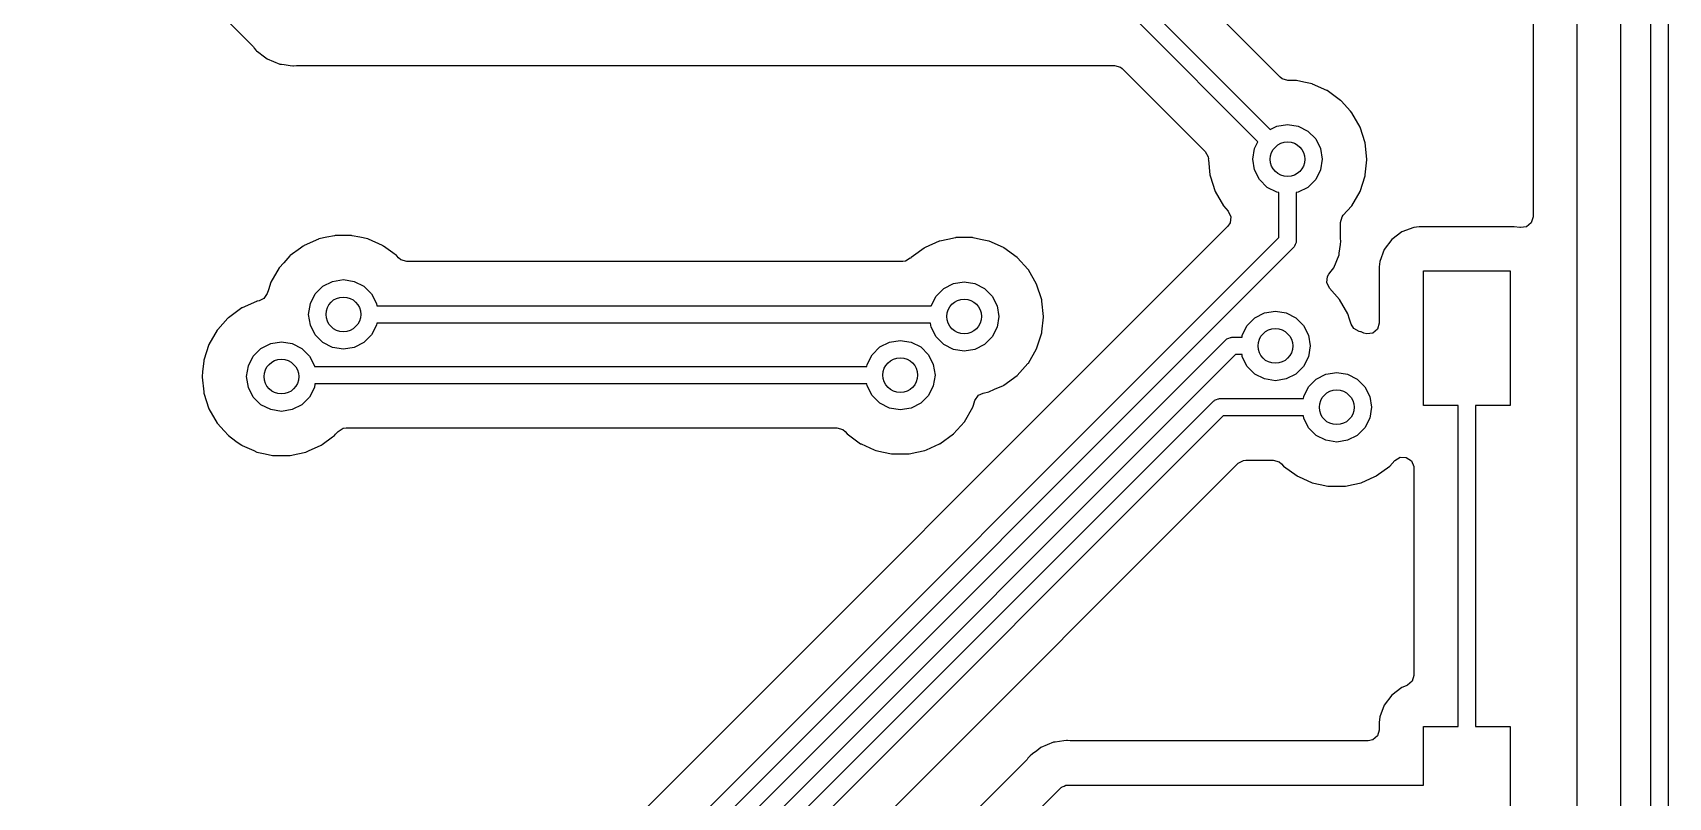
# Model space of a CAD drawing. Extents: x 1.41 to 5.4, y -5.53 to -2.36.
# Drawn here: x 4.27 to 5.012, y -3.27 to -2.923 of the extents above; entities that cross this region are included whole.
import ezdxf

# ---------------------------------------------------------------- set-up
doc = ezdxf.new("R2010")
doc.units = 0
doc.header["$MEASUREMENT"] = 0
doc.layers.add('BLACK', color=7, linetype='CONTINUOUS')

msp = doc.modelspace()

# ---------------------------------------------------------------- linework, layer by layer
at = {"layer": 'BLACK', "linetype": 'CONTINUOUS'}
for p, q in [((4.97047, -3.59533), (4.97047, -2.58661)), ((4.99016, -2.58661), (4.99016, -3.59941)), ((4.95045, -2.60946), (4.95045, -3.00694)), ((5.00394, -3.62649), (5.00394, -2.6063)), ((5.01181, -2.60793), (5.01181, -3.62812)), ((4.33188, -2.8919), (4.36987, -2.92989)), ((4.83576, -2.94361), (4.79339, -2.90124)), ((4.77535, -2.91151), (4.83122, -2.96738)), ((4.82565, -2.97295), (4.77093, -2.91823)), ((4.36987, -2.92989), (4.3703, -2.93038)), ((4.3703, -2.93038), (4.37107, -2.93138)), ((4.37107, -2.93138), (4.37132, -2.93158)), ((4.37132, -2.93158), (4.37232, -2.93234)), ((4.37232, -2.93234), (4.37232, -2.93234)), ((4.37232, -2.93234), (4.37427, -2.93384)), ((4.37427, -2.93384), (4.37607, -2.93522)), ((4.37607, -2.93522), (4.3819, -2.93763)), ((4.3819, -2.93763), (4.38222, -2.93768)), ((4.38222, -2.93768), (4.38222, -2.93768)), ((4.38222, -2.93768), (4.38266, -2.93773)), ((4.38266, -2.93773), (4.38389, -2.9379)), ((4.38389, -2.9379), (4.38658, -2.93825)), ((4.38658, -2.93825), (4.38658, -2.93825)), ((4.38658, -2.93825), (4.38658, -2.93825)), ((4.38658, -2.93825), (4.38783, -2.93842)), ((4.38783, -2.93842), (4.38815, -2.93846)), ((4.38815, -2.93846), (4.3894, -2.93829)), ((4.3894, -2.93829), (4.39005, -2.93825)), ((4.39005, -2.93825), (4.76058, -2.93825)), ((4.76058, -2.93825), (4.76327, -2.93904)), ((4.76327, -2.93904), (4.76409, -2.9397)), ((4.76409, -2.9397), (4.80171, -2.97732)), ((4.83658, -2.94427), (4.83576, -2.94361)), ((4.83926, -2.94506), (4.83658, -2.94427)), ((4.84286, -2.94506), (4.83926, -2.94506)), ((4.84311, -2.94511), (4.84286, -2.94506)), ((4.84653, -2.94584), (4.84311, -2.94511)), ((4.84311, -2.94511), (4.84311, -2.94511)), ((4.85021, -2.94662), (4.84653, -2.94584)), ((4.85045, -2.94673), (4.85021, -2.94662)), ((4.85684, -2.94958), (4.85045, -2.94673)), ((4.85045, -2.94673), (4.85045, -2.94673)), ((4.85708, -2.94968), (4.85684, -2.94958)), ((4.85684, -2.94958), (4.85684, -2.94958)), ((4.86316, -2.9541), (4.85708, -2.94968)), ((4.86334, -2.95429), (4.86316, -2.9541)), ((4.86758, -2.95901), (4.86334, -2.95429)), ((4.86334, -2.95429), (4.86334, -2.95429)), ((4.86819, -2.95969), (4.86758, -2.95901)), ((4.87195, -2.9662), (4.86819, -2.95969)), ((4.83122, -2.96738), (4.83423, -2.96585)), ((4.83423, -2.96585), (4.8391, -2.96508)), ((4.8391, -2.96508), (4.84396, -2.96585)), ((4.84396, -2.96585), (4.84835, -2.96809)), ((4.84835, -2.96809), (4.85184, -2.97157)), ((4.87427, -2.97335), (4.87195, -2.9662)), ((4.82412, -2.97596), (4.82565, -2.97295)), ((4.85184, -2.97157), (4.85407, -2.97596)), ((4.87506, -2.98083), (4.87427, -2.97335)), ((4.80171, -2.97732), (4.80305, -2.97977)), ((4.80305, -2.97977), (4.80314, -2.9807)), ((4.80314, -2.9807), (4.80313, -2.98083)), ((4.80313, -2.98083), (4.80316, -2.98109)), ((4.80316, -2.98109), (4.80388, -2.98796)), ((4.82335, -2.98083), (4.82412, -2.97596)), ((4.82412, -2.98569), (4.82335, -2.98083)), ((4.85407, -2.97596), (4.85484, -2.98083)), ((4.85484, -2.98083), (4.85407, -2.98569)), ((4.87431, -2.98796), (4.87503, -2.98109)), ((4.87503, -2.98109), (4.87506, -2.98083)), ((4.80388, -2.98796), (4.80392, -2.98831)), ((4.80392, -2.98831), (4.80624, -2.99546)), ((4.82636, -2.99008), (4.82412, -2.98569)), ((4.82984, -2.99357), (4.82636, -2.99008)), ((4.85184, -2.99008), (4.84835, -2.99357)), ((4.85407, -2.98569), (4.85184, -2.99008)), ((4.87195, -2.99546), (4.87427, -2.98831)), ((4.87427, -2.98831), (4.87431, -2.98796)), ((4.80624, -2.99546), (4.81, -3.00197)), ((4.83423, -2.99581), (4.82984, -2.99357)), ((4.83516, -2.99595), (4.83423, -2.99581)), ((4.83516, -3.01636), (4.83516, -2.99595)), ((4.84396, -2.99581), (4.84303, -2.99595)), ((4.84303, -2.99595), (4.84303, -3.01799)), ((4.84835, -2.99357), (4.84396, -2.99581)), ((4.86819, -3.00197), (4.87195, -2.99546)), ((4.81, -3.00197), (4.81217, -3.00438)), ((4.81217, -3.00438), (4.81338, -3.0069)), ((4.86433, -3.00626), (4.86802, -3.00216)), ((4.86802, -3.00216), (4.86819, -3.00197)), ((4.86802, -3.00216), (4.86802, -3.00216)), ((4.812, -3.01121), (4.11026, -3.71295)), ((4.81304, -3.00968), (4.812, -3.01121)), ((4.81338, -3.0069), (4.81304, -3.00968)), ((4.86305, -3.00958), (4.86384, -3.0069)), ((4.86305, -3.0161), (4.86305, -3.00958)), ((4.86384, -3.0069), (4.86433, -3.00626)), ((4.89634, -3.01174), (4.89097, -3.01376)), ((4.89879, -3.01148), (4.89634, -3.01174)), ((4.94195, -3.01148), (4.89879, -3.01148)), ((4.94439, -3.01174), (4.94195, -3.01148)), ((4.9446, -3.01182), (4.94439, -3.01174)), ((4.94479, -3.01185), (4.9446, -3.01182)), ((4.94755, -3.01146), (4.94479, -3.01185)), ((4.94967, -3.00963), (4.94755, -3.01146)), ((4.95045, -3.00694), (4.94967, -3.00963)), ((4.1171, -3.73442), (4.83516, -3.01636)), ((4.39273, -3.02005), (4.39252, -3.02021)), ((4.39297, -3.01995), (4.39273, -3.02005)), ((4.39936, -3.0171), (4.39297, -3.01995)), ((4.39297, -3.01995), (4.39297, -3.01995)), ((4.3996, -3.017), (4.39936, -3.0171)), ((4.39936, -3.0171), (4.39936, -3.0171)), ((4.40327, -3.01621), (4.3996, -3.017)), ((4.4067, -3.01549), (4.40327, -3.01621)), ((4.40695, -3.01543), (4.4067, -3.01549)), ((4.4067, -3.01549), (4.4067, -3.01549)), ((4.41447, -3.01543), (4.40695, -3.01543)), ((4.41472, -3.01549), (4.41447, -3.01543)), ((4.41815, -3.01621), (4.41472, -3.01549)), ((4.41472, -3.01549), (4.41472, -3.01549)), ((4.42182, -3.017), (4.41815, -3.01621)), ((4.42206, -3.0171), (4.42182, -3.017)), ((4.42846, -3.01995), (4.42206, -3.0171)), ((4.42206, -3.0171), (4.42206, -3.0171)), ((4.42869, -3.02005), (4.42846, -3.01995)), ((4.42846, -3.01995), (4.42846, -3.01995)), ((4.4289, -3.02021), (4.42869, -3.02005)), ((4.68104, -3.01805), (4.67465, -3.0209)), ((4.68128, -3.01795), (4.68104, -3.01805)), ((4.68104, -3.01805), (4.68104, -3.01805)), ((4.68496, -3.01716), (4.68128, -3.01795)), ((4.68838, -3.01644), (4.68496, -3.01716)), ((4.68863, -3.01638), (4.68838, -3.01644)), ((4.68838, -3.01644), (4.68838, -3.01644)), ((4.69615, -3.01638), (4.68863, -3.01638)), ((4.69641, -3.01644), (4.69615, -3.01638)), ((4.69983, -3.01716), (4.69641, -3.01644)), ((4.69641, -3.01644), (4.69641, -3.01644)), ((4.70351, -3.01795), (4.69983, -3.01716)), ((4.70374, -3.01805), (4.70351, -3.01795)), ((4.71014, -3.0209), (4.70374, -3.01805)), ((4.70374, -3.01805), (4.70374, -3.01805)), ((4.84257, -3.01943), (4.84228, -3.0203)), ((4.84298, -3.01861), (4.84257, -3.01943)), ((4.84303, -3.01799), (4.84293, -3.01829)), ((4.84293, -3.01829), (4.84298, -3.01861)), ((4.86254, -3.02348), (4.86305, -3.01956)), ((4.8631, -3.01674), (4.86305, -3.0161)), ((4.86305, -3.01956), (4.86326, -3.01799)), ((4.86305, -3.01956), (4.86305, -3.01956)), ((4.86326, -3.01799), (4.8631, -3.01674)), ((4.88638, -3.01719), (4.88294, -3.02178)), ((4.89097, -3.01376), (4.88638, -3.01719)), ((4.84188, -3.02077), (4.12151, -3.74114)), ((4.38647, -3.02467), (4.38368, -3.02776)), ((4.38665, -3.02447), (4.38647, -3.02467)), ((4.38647, -3.02467), (4.38647, -3.02467)), ((4.39121, -3.02116), (4.38665, -3.02447)), ((4.39252, -3.02021), (4.39121, -3.02116)), ((4.39252, -3.02021), (4.39252, -3.02021)), ((4.43315, -3.02329), (4.4289, -3.02021)), ((4.4289, -3.02021), (4.4289, -3.02021)), ((4.43478, -3.02447), (4.43315, -3.02329)), ((4.43495, -3.02467), (4.43478, -3.02447)), ((4.43579, -3.0256), (4.43495, -3.02467)), ((4.43495, -3.02467), (4.43495, -3.02467)), ((4.4368, -3.02646), (4.43579, -3.0256)), ((4.43948, -3.02724), (4.4368, -3.02646)), ((4.66448, -3.02724), (4.43948, -3.02724)), ((4.66579, -3.02707), (4.66448, -3.02724)), ((4.66793, -3.02575), (4.66579, -3.02707)), ((4.66796, -3.02579), (4.66793, -3.02575)), ((4.66815, -3.02562), (4.66796, -3.02579)), ((4.66833, -3.02542), (4.66815, -3.02562)), ((4.66937, -3.02467), (4.66833, -3.02542)), ((4.6742, -3.02116), (4.66937, -3.02467)), ((4.67441, -3.021), (4.6742, -3.02116)), ((4.6742, -3.02116), (4.6742, -3.02116)), ((4.67465, -3.0209), (4.67441, -3.021)), ((4.67465, -3.0209), (4.67465, -3.0209)), ((4.71038, -3.021), (4.71014, -3.0209)), ((4.71014, -3.0209), (4.71014, -3.0209)), ((4.71646, -3.02542), (4.71038, -3.021)), ((4.71663, -3.02562), (4.71646, -3.02542)), ((4.72122, -3.03071), (4.71663, -3.02562)), ((4.71663, -3.02562), (4.71663, -3.02562)), ((4.84202, -3.02049), (4.84188, -3.02077)), ((4.84228, -3.0203), (4.84202, -3.02049)), ((4.86002, -3.03007), (4.86244, -3.02424)), ((4.86244, -3.02424), (4.86254, -3.02348)), ((4.88093, -3.02715), (4.88066, -3.0296)), ((4.88294, -3.02178), (4.88093, -3.02715)), ((4.38161, -3.03006), (4.37786, -3.03657)), ((4.38368, -3.02776), (4.38161, -3.03006)), ((4.72149, -3.03101), (4.72122, -3.03071)), ((4.72525, -3.03752), (4.72149, -3.03101)), ((4.85684, -3.03678), (4.85719, -3.03401)), ((4.85719, -3.03401), (4.8578, -3.03296)), ((4.8578, -3.03296), (4.85884, -3.03162)), ((4.85884, -3.03162), (4.86002, -3.03007)), ((4.88066, -3.0296), (4.88066, -3.05516)), ((4.90068, -3.09252), (4.90068, -3.0315)), ((4.90068, -3.0315), (4.94005, -3.0315)), ((4.94005, -3.0315), (4.94005, -3.09252)), ((4.37619, -3.0417), (4.37461, -3.04401)), ((4.37671, -3.04009), (4.37619, -3.0417)), ((4.37786, -3.03657), (4.37671, -3.04009)), ((4.39573, -3.04633), (4.39797, -3.04194)), ((4.39797, -3.04194), (4.40145, -3.03846)), ((4.40145, -3.03846), (4.40584, -3.03622)), ((4.40584, -3.03622), (4.41071, -3.03545)), ((4.41071, -3.03545), (4.41558, -3.03622)), ((4.41558, -3.03622), (4.41997, -3.03846)), ((4.41997, -3.03846), (4.42345, -3.04194)), ((4.42345, -3.04194), (4.42569, -3.04633)), ((4.67965, -3.04289), (4.68314, -3.03941)), ((4.68314, -3.03941), (4.68753, -3.03717)), ((4.68753, -3.03717), (4.69239, -3.0364)), ((4.69239, -3.0364), (4.69726, -3.03717)), ((4.69726, -3.03717), (4.70165, -3.03941)), ((4.70165, -3.03941), (4.70513, -3.04289)), ((4.72757, -3.04467), (4.72525, -3.03752)), ((4.85805, -3.0393), (4.85684, -3.03678)), ((4.86264, -3.04439), (4.85805, -3.0393)), ((4.36461, -3.0483), (4.35853, -3.05272)), ((4.36485, -3.04819), (4.36461, -3.0483)), ((4.37124, -3.04534), (4.36485, -3.04819)), ((4.36485, -3.04819), (4.36485, -3.04819)), ((4.37148, -3.04524), (4.37124, -3.04534)), ((4.37124, -3.04534), (4.37124, -3.04534)), ((4.37173, -3.04518), (4.37148, -3.04524)), ((4.3725, -3.04502), (4.37173, -3.04518)), ((4.37173, -3.04518), (4.37173, -3.04518)), ((4.37461, -3.04401), (4.3725, -3.04502)), ((4.39496, -3.0512), (4.39573, -3.04633)), ((4.42569, -3.04633), (4.42584, -3.04726)), ((4.42584, -3.04726), (4.67743, -3.04726)), ((4.67743, -3.04726), (4.67965, -3.04289)), ((4.70513, -3.04289), (4.70737, -3.04728)), ((4.70737, -3.04728), (4.70814, -3.05215)), ((4.7276, -3.04493), (4.72757, -3.04467)), ((4.72763, -3.04524), (4.7276, -3.04493)), ((4.7276, -3.04493), (4.7276, -3.04493)), ((4.72836, -3.05215), (4.72763, -3.04524)), ((4.8664, -3.05091), (4.86264, -3.04439)), ((4.35835, -3.05291), (4.35372, -3.05806)), ((4.35853, -3.05272), (4.35835, -3.05291)), ((4.35835, -3.05291), (4.35835, -3.05291)), ((4.39573, -3.05607), (4.39496, -3.0512)), ((4.39797, -3.06046), (4.39573, -3.05607)), ((4.42569, -3.05607), (4.42345, -3.06046)), ((4.42584, -3.05514), (4.42569, -3.05607)), ((4.67712, -3.05514), (4.42584, -3.05514)), ((4.67742, -3.05702), (4.67712, -3.05514)), ((4.67965, -3.06141), (4.67742, -3.05702)), ((4.70737, -3.05702), (4.70513, -3.06141)), ((4.70814, -3.05215), (4.70737, -3.05702)), ((4.72762, -3.05915), (4.72833, -3.05241)), ((4.72833, -3.05241), (4.72836, -3.05215)), ((4.81856, -3.06067), (4.8208, -3.05628)), ((4.8208, -3.05628), (4.82428, -3.05279)), ((4.82428, -3.05279), (4.82867, -3.05056)), ((4.82867, -3.05056), (4.83354, -3.04979)), ((4.83354, -3.04979), (4.83841, -3.05056)), ((4.83841, -3.05056), (4.8428, -3.05279)), ((4.8428, -3.05279), (4.84628, -3.05628)), ((4.84628, -3.05628), (4.84852, -3.06067)), ((4.86719, -3.05336), (4.8664, -3.05091)), ((4.86794, -3.05565), (4.86719, -3.05336)), ((4.86917, -3.05765), (4.86794, -3.05565)), ((4.88066, -3.05516), (4.87987, -3.05784)), ((4.12361, -3.75015), (4.81101, -3.06275)), ((4.3535, -3.0583), (4.34974, -3.06482)), ((4.35372, -3.05806), (4.3535, -3.0583)), ((4.37334, -3.0667), (4.37773, -3.06447)), ((4.37773, -3.06447), (4.38259, -3.0637)), ((4.38259, -3.0637), (4.38746, -3.06447)), ((4.38746, -3.06447), (4.39185, -3.0667)), ((4.40145, -3.06394), (4.39797, -3.06046)), ((4.40584, -3.06618), (4.40145, -3.06394)), ((4.41997, -3.06394), (4.41558, -3.06618)), ((4.42345, -3.06046), (4.41997, -3.06394)), ((4.65413, -3.066), (4.65852, -3.06376)), ((4.65852, -3.06376), (4.66339, -3.06299)), ((4.66339, -3.06299), (4.66825, -3.06376)), ((4.66825, -3.06376), (4.67264, -3.066)), ((4.68314, -3.06489), (4.67965, -3.06141)), ((4.70513, -3.06141), (4.70165, -3.06489)), ((4.72525, -3.06678), (4.72757, -3.05963)), ((4.72757, -3.05963), (4.72762, -3.05915)), ((4.81101, -3.06275), (4.8113, -3.06261)), ((4.8113, -3.06261), (4.81148, -3.06235)), ((4.81148, -3.06235), (4.81236, -3.06206)), ((4.81236, -3.06206), (4.81318, -3.06165)), ((4.81318, -3.06165), (4.81349, -3.0617)), ((4.81349, -3.0617), (4.8138, -3.0616)), ((4.8138, -3.0616), (4.81842, -3.0616)), ((4.81842, -3.0616), (4.81856, -3.06067)), ((4.84852, -3.06067), (4.84929, -3.06553)), ((4.87162, -3.05897), (4.86917, -3.05765)), ((4.87222, -3.0591), (4.87162, -3.05897)), ((4.87248, -3.05915), (4.87222, -3.0591)), ((4.87222, -3.0591), (4.87222, -3.0591)), ((4.87272, -3.05926), (4.87248, -3.05915)), ((4.87368, -3.05969), (4.87272, -3.05926)), ((4.87499, -3.06007), (4.87368, -3.05969)), ((4.87776, -3.05967), (4.87499, -3.06007)), ((4.87987, -3.05784), (4.87776, -3.05967)), ((4.81543, -3.06947), (4.12803, -3.75687)), ((4.34741, -3.07197), (4.34739, -3.07222)), ((4.34974, -3.06482), (4.34741, -3.07197)), ((4.36762, -3.07458), (4.36985, -3.07019)), ((4.36985, -3.07019), (4.37334, -3.0667)), ((4.39185, -3.0667), (4.39533, -3.07019)), ((4.39533, -3.07019), (4.39757, -3.07458)), ((4.41071, -3.06695), (4.40584, -3.06618)), ((4.41558, -3.06618), (4.41071, -3.06695)), ((4.64841, -3.07387), (4.65065, -3.06948)), ((4.65065, -3.06948), (4.65413, -3.066)), ((4.67264, -3.066), (4.67613, -3.06948)), ((4.67613, -3.06948), (4.67836, -3.07387)), ((4.68753, -3.06713), (4.68314, -3.06489)), ((4.69239, -3.0679), (4.68753, -3.06713)), ((4.69726, -3.06713), (4.69239, -3.0679)), ((4.70165, -3.06489), (4.69726, -3.06713)), ((4.72149, -3.07329), (4.72525, -3.06678)), ((4.81842, -3.06947), (4.81543, -3.06947)), ((4.81856, -3.0704), (4.81842, -3.06947)), ((4.8208, -3.07479), (4.81856, -3.0704)), ((4.84852, -3.0704), (4.84628, -3.07479)), ((4.84929, -3.06553), (4.84852, -3.0704)), ((4.34685, -3.07731), (4.34663, -3.07944)), ((4.34663, -3.07944), (4.34666, -3.0797)), ((4.34739, -3.07222), (4.34685, -3.07731)), ((4.34739, -3.07222), (4.34739, -3.07222)), ((4.36684, -3.07944), (4.36762, -3.07458)), ((4.36762, -3.08431), (4.36684, -3.07944)), ((4.39757, -3.07458), (4.39761, -3.0748)), ((4.39761, -3.0748), (4.64826, -3.0748)), ((4.64826, -3.0748), (4.64841, -3.07387)), ((4.67836, -3.07387), (4.67913, -3.07874)), ((4.67913, -3.07874), (4.67836, -3.08361)), ((4.71038, -3.0833), (4.71646, -3.07888)), ((4.71646, -3.07888), (4.71759, -3.07762)), ((4.71759, -3.07762), (4.72132, -3.07348)), ((4.72132, -3.07348), (4.72149, -3.07329)), ((4.72132, -3.07348), (4.72132, -3.07348)), ((4.82428, -3.07827), (4.8208, -3.07479)), ((4.82867, -3.08051), (4.82428, -3.07827)), ((4.8428, -3.07827), (4.83841, -3.08051)), ((4.84628, -3.07479), (4.8428, -3.07827)), ((4.85211, -3.08062), (4.8565, -3.07838)), ((4.8565, -3.07838), (4.86137, -3.07761)), ((4.86137, -3.07761), (4.86623, -3.07838)), ((4.86623, -3.07838), (4.87062, -3.08062)), ((4.34666, -3.0797), (4.34735, -3.08629)), ((4.34735, -3.08629), (4.34741, -3.08692)), ((4.36985, -3.0887), (4.36762, -3.08431)), ((4.39757, -3.08431), (4.39533, -3.0887)), ((4.39783, -3.08268), (4.39757, -3.08431)), ((4.64826, -3.08268), (4.39783, -3.08268)), ((4.64841, -3.08361), (4.64826, -3.08268)), ((4.65065, -3.088), (4.64841, -3.08361)), ((4.67836, -3.08361), (4.67613, -3.088)), ((4.70099, -3.08689), (4.70351, -3.08635)), ((4.70351, -3.08635), (4.70618, -3.08517)), ((4.70618, -3.08517), (4.71014, -3.0834)), ((4.71014, -3.0834), (4.71038, -3.0833)), ((4.71014, -3.0834), (4.71014, -3.0834)), ((4.83354, -3.08128), (4.82867, -3.08051)), ((4.83841, -3.08051), (4.83354, -3.08128)), ((4.84639, -3.08849), (4.84862, -3.0841)), ((4.84862, -3.0841), (4.85211, -3.08062)), ((4.87062, -3.08062), (4.87411, -3.0841)), ((4.87411, -3.0841), (4.87634, -3.08849)), ((4.13013, -3.76588), (4.80543, -3.09058)), ((4.34741, -3.08692), (4.34974, -3.09407)), ((4.34974, -3.09407), (4.3535, -3.10058)), ((4.37334, -3.09218), (4.36985, -3.0887)), ((4.37773, -3.09442), (4.37334, -3.09218)), ((4.39185, -3.09218), (4.38746, -3.09442)), ((4.39533, -3.0887), (4.39185, -3.09218)), ((4.65413, -3.09148), (4.65065, -3.088)), ((4.65852, -3.09372), (4.65413, -3.09148)), ((4.66339, -3.09449), (4.65852, -3.09372)), ((4.66825, -3.09372), (4.66339, -3.09449)), ((4.67264, -3.09148), (4.66825, -3.09372)), ((4.67613, -3.088), (4.67264, -3.09148)), ((4.69248, -3.09988), (4.69624, -3.09337)), ((4.69624, -3.09337), (4.69656, -3.09239)), ((4.69656, -3.09239), (4.69727, -3.09022)), ((4.69727, -3.09022), (4.69884, -3.08791)), ((4.69884, -3.08791), (4.70095, -3.0869)), ((4.70095, -3.0869), (4.70099, -3.08689)), ((4.80543, -3.09058), (4.80571, -3.09043)), ((4.80571, -3.09043), (4.8059, -3.09017)), ((4.8059, -3.09017), (4.80678, -3.08989)), ((4.80678, -3.08989), (4.8076, -3.08947)), ((4.8076, -3.08947), (4.80791, -3.08952)), ((4.80791, -3.08952), (4.80822, -3.08942)), ((4.80822, -3.08942), (4.84624, -3.08942)), ((4.84624, -3.08942), (4.84639, -3.08849)), ((4.87634, -3.08849), (4.87711, -3.09336)), ((4.87711, -3.09336), (4.87634, -3.09823)), ((4.91643, -3.09252), (4.90068, -3.09252)), ((4.91643, -3.23819), (4.91643, -3.09252)), ((4.94005, -3.09252), (4.9243, -3.09252)), ((4.9243, -3.09252), (4.9243, -3.23819)), ((4.80985, -3.0973), (4.13454, -3.7726)), ((4.3535, -3.10058), (4.35367, -3.10078)), ((4.35367, -3.10078), (4.35367, -3.10078)), ((4.35367, -3.10078), (4.35657, -3.104)), ((4.38259, -3.09519), (4.37773, -3.09442)), ((4.38746, -3.09442), (4.38259, -3.09519)), ((4.68745, -3.10547), (4.69248, -3.09988)), ((4.84624, -3.0973), (4.80985, -3.0973)), ((4.84639, -3.09823), (4.84624, -3.0973)), ((4.84862, -3.10262), (4.84639, -3.09823)), ((4.87634, -3.09823), (4.87411, -3.10262)), ((4.35657, -3.104), (4.35853, -3.10617)), ((4.35853, -3.10617), (4.36196, -3.10867)), ((4.36196, -3.10867), (4.36345, -3.10974)), ((4.40106, -3.11024), (4.40581, -3.10679)), ((4.40581, -3.10679), (4.40666, -3.10617)), ((4.40666, -3.10617), (4.40715, -3.10562)), ((4.40715, -3.10562), (4.40831, -3.10434)), ((4.40831, -3.10434), (4.41069, -3.10287)), ((4.41069, -3.10287), (4.41199, -3.1027)), ((4.41199, -3.1027), (4.63462, -3.1027)), ((4.63462, -3.1027), (4.6373, -3.10348)), ((4.6373, -3.10348), (4.6383, -3.10434)), ((4.6383, -3.10434), (4.63932, -3.10547)), ((4.63932, -3.10547), (4.6454, -3.10989)), ((4.68137, -3.10989), (4.68745, -3.10547)), ((4.85211, -3.1061), (4.84862, -3.10262)), ((4.8565, -3.10834), (4.85211, -3.1061)), ((4.86137, -3.10911), (4.8565, -3.10834)), ((4.86623, -3.10834), (4.86137, -3.10911)), ((4.87062, -3.1061), (4.86623, -3.10834)), ((4.87411, -3.10262), (4.87062, -3.1061)), ((4.36345, -3.10974), (4.36461, -3.11059)), ((4.36461, -3.11059), (4.36485, -3.1107)), ((4.36485, -3.1107), (4.36485, -3.1107)), ((4.36485, -3.1107), (4.37002, -3.113)), ((4.37002, -3.113), (4.37148, -3.11365)), ((4.37148, -3.11365), (4.37516, -3.11443)), ((4.37516, -3.11443), (4.37858, -3.11516)), ((4.37858, -3.11516), (4.37858, -3.11516)), ((4.37858, -3.11516), (4.37883, -3.11521)), ((4.37883, -3.11521), (4.38635, -3.11521)), ((4.38635, -3.11521), (4.38661, -3.11516)), ((4.38661, -3.11516), (4.39003, -3.11443)), ((4.38661, -3.11516), (4.38661, -3.11516)), ((4.39003, -3.11443), (4.39371, -3.11365)), ((4.39371, -3.11365), (4.39516, -3.113)), ((4.39516, -3.113), (4.40034, -3.1107)), ((4.40034, -3.1107), (4.40058, -3.11059)), ((4.40034, -3.1107), (4.40034, -3.1107)), ((4.40058, -3.11059), (4.40106, -3.11024)), ((4.6454, -3.10989), (4.64564, -3.10999)), ((4.64564, -3.10999), (4.64564, -3.10999)), ((4.64564, -3.10999), (4.65149, -3.1126)), ((4.65149, -3.1126), (4.65227, -3.11294)), ((4.65227, -3.11294), (4.65583, -3.1137)), ((4.65583, -3.1137), (4.65937, -3.11445)), ((4.65937, -3.11445), (4.65937, -3.11445)), ((4.65937, -3.11445), (4.65963, -3.11451)), ((4.65963, -3.11451), (4.66715, -3.11451)), ((4.66715, -3.11451), (4.6674, -3.11445)), ((4.6674, -3.11445), (4.67094, -3.1137)), ((4.6674, -3.11445), (4.6674, -3.11445)), ((4.67094, -3.1137), (4.6745, -3.11294)), ((4.6745, -3.11294), (4.67528, -3.1126)), ((4.67528, -3.1126), (4.68113, -3.10999)), ((4.68113, -3.10999), (4.68137, -3.10989)), ((4.68113, -3.10999), (4.68113, -3.10999)), ((4.88776, -3.1175), (4.89014, -3.11603)), ((4.89014, -3.11603), (4.89294, -3.11608)), ((4.89294, -3.11608), (4.89526, -3.11764)), ((4.65753, -3.27792), (4.81669, -3.11877)), ((4.81669, -3.11877), (4.81914, -3.11743)), ((4.81914, -3.11743), (4.82019, -3.11732)), ((4.82019, -3.11732), (4.8326, -3.11732)), ((4.8326, -3.11732), (4.83528, -3.1181)), ((4.83528, -3.1181), (4.83628, -3.11896)), ((4.83628, -3.11896), (4.8373, -3.12009)), ((4.8373, -3.12009), (4.84338, -3.12451)), ((4.87935, -3.12451), (4.88543, -3.12009)), ((4.88543, -3.12009), (4.88776, -3.1175)), ((4.89526, -3.11764), (4.89637, -3.1202)), ((4.89637, -3.1202), (4.89641, -3.12082)), ((4.89641, -3.12082), (4.89641, -3.21497)), ((4.84338, -3.12451), (4.84362, -3.12461)), ((4.84362, -3.12461), (4.84362, -3.12461)), ((4.84362, -3.12461), (4.84411, -3.12483)), ((4.84411, -3.12483), (4.85025, -3.12756)), ((4.85025, -3.12756), (4.85393, -3.12835)), ((4.85393, -3.12835), (4.85735, -3.12907)), ((4.85735, -3.12907), (4.85735, -3.12907)), ((4.85735, -3.12907), (4.85761, -3.12913)), ((4.85761, -3.12913), (4.86512, -3.12913)), ((4.86512, -3.12913), (4.86538, -3.12907)), ((4.86538, -3.12907), (4.8688, -3.12835)), ((4.86538, -3.12907), (4.86538, -3.12907)), ((4.8688, -3.12835), (4.87248, -3.12756)), ((4.87248, -3.12756), (4.87862, -3.12483)), ((4.87862, -3.12483), (4.87911, -3.12461)), ((4.87911, -3.12461), (4.87935, -3.12451)), ((4.87911, -3.12461), (4.87911, -3.12461)), ((4.89139, -3.22029), (4.89097, -3.22045)), ((4.89319, -3.21962), (4.89139, -3.22029)), ((4.89351, -3.21948), (4.89319, -3.21962)), ((4.89562, -3.21765), (4.89351, -3.21948)), ((4.89641, -3.21497), (4.89562, -3.21765)), ((4.88638, -3.22389), (4.88294, -3.22848)), ((4.89097, -3.22045), (4.88638, -3.22389)), ((4.88093, -3.23385), (4.88066, -3.23629)), ((4.88294, -3.22848), (4.88093, -3.23385)), ((4.87987, -3.24247), (4.87776, -3.2443)), ((4.88066, -3.23978), (4.87987, -3.24247)), ((4.88066, -3.23629), (4.88066, -3.23978)), ((4.90068, -3.26476), (4.90068, -3.23819)), ((4.90068, -3.23819), (4.91643, -3.23819)), ((4.9243, -3.23819), (4.94005, -3.23819)), ((4.94005, -3.23819), (4.94005, -3.29921)), ((4.72529, -3.24916), (4.72334, -3.25065)), ((4.72709, -3.24777), (4.72529, -3.24916)), ((4.73292, -3.24536), (4.72709, -3.24777)), ((4.73324, -3.24532), (4.73292, -3.24536)), ((4.73368, -3.24526), (4.73324, -3.24532)), ((4.73324, -3.24532), (4.73324, -3.24532)), ((4.7376, -3.24474), (4.73368, -3.24526)), ((4.73885, -3.24458), (4.7376, -3.24474)), ((4.7376, -3.24474), (4.7376, -3.24474)), ((4.7376, -3.24474), (4.7376, -3.24474)), ((4.7376, -3.24474), (4.7376, -3.24474)), ((4.7376, -3.24474), (4.7376, -3.24474)), ((4.73917, -3.24454), (4.73885, -3.24458)), ((4.74042, -3.2447), (4.73917, -3.24454)), ((4.74107, -3.24474), (4.74042, -3.2447)), ((4.8757, -3.24474), (4.74107, -3.24474)), ((4.87776, -3.2443), (4.8757, -3.24474)), ((4.72089, -3.2531), (4.68517, -3.28883)), ((4.72132, -3.25261), (4.72089, -3.2531)), ((4.72189, -3.25187), (4.72132, -3.25261)), ((4.72209, -3.25161), (4.72189, -3.25187)), ((4.72234, -3.25142), (4.72209, -3.25161)), ((4.72235, -3.25142), (4.72234, -3.25142)), ((4.72334, -3.25065), (4.72235, -3.25142)), ((4.72334, -3.25065), (4.72334, -3.25065)), ((4.73774, -3.26523), (4.73856, -3.26481)), ((4.73856, -3.26481), (4.73887, -3.26486)), ((4.73887, -3.26486), (4.73917, -3.26476)), ((4.73917, -3.26476), (4.90068, -3.26476)), ((4.69798, -3.30432), (4.73639, -3.26592)), ((4.73639, -3.26592), (4.73667, -3.26577)), ((4.73667, -3.26577), (4.73686, -3.26552)), ((4.73686, -3.26552), (4.73774, -3.26523))]:
    msp.add_line(p, q, dxfattribs=at)
at = {"layer": 'BLACK'}
for centre in [(4.8391, -2.98083), (4.41071, -3.0512), (4.69239, -3.05215), (4.83354, -3.06553), (4.38259, -3.07944), (4.66339, -3.07874), (4.86137, -3.09336)]:
    msp.add_circle(centre, 0.00787, dxfattribs=at)

doc.saveas('drawing.dxf')
